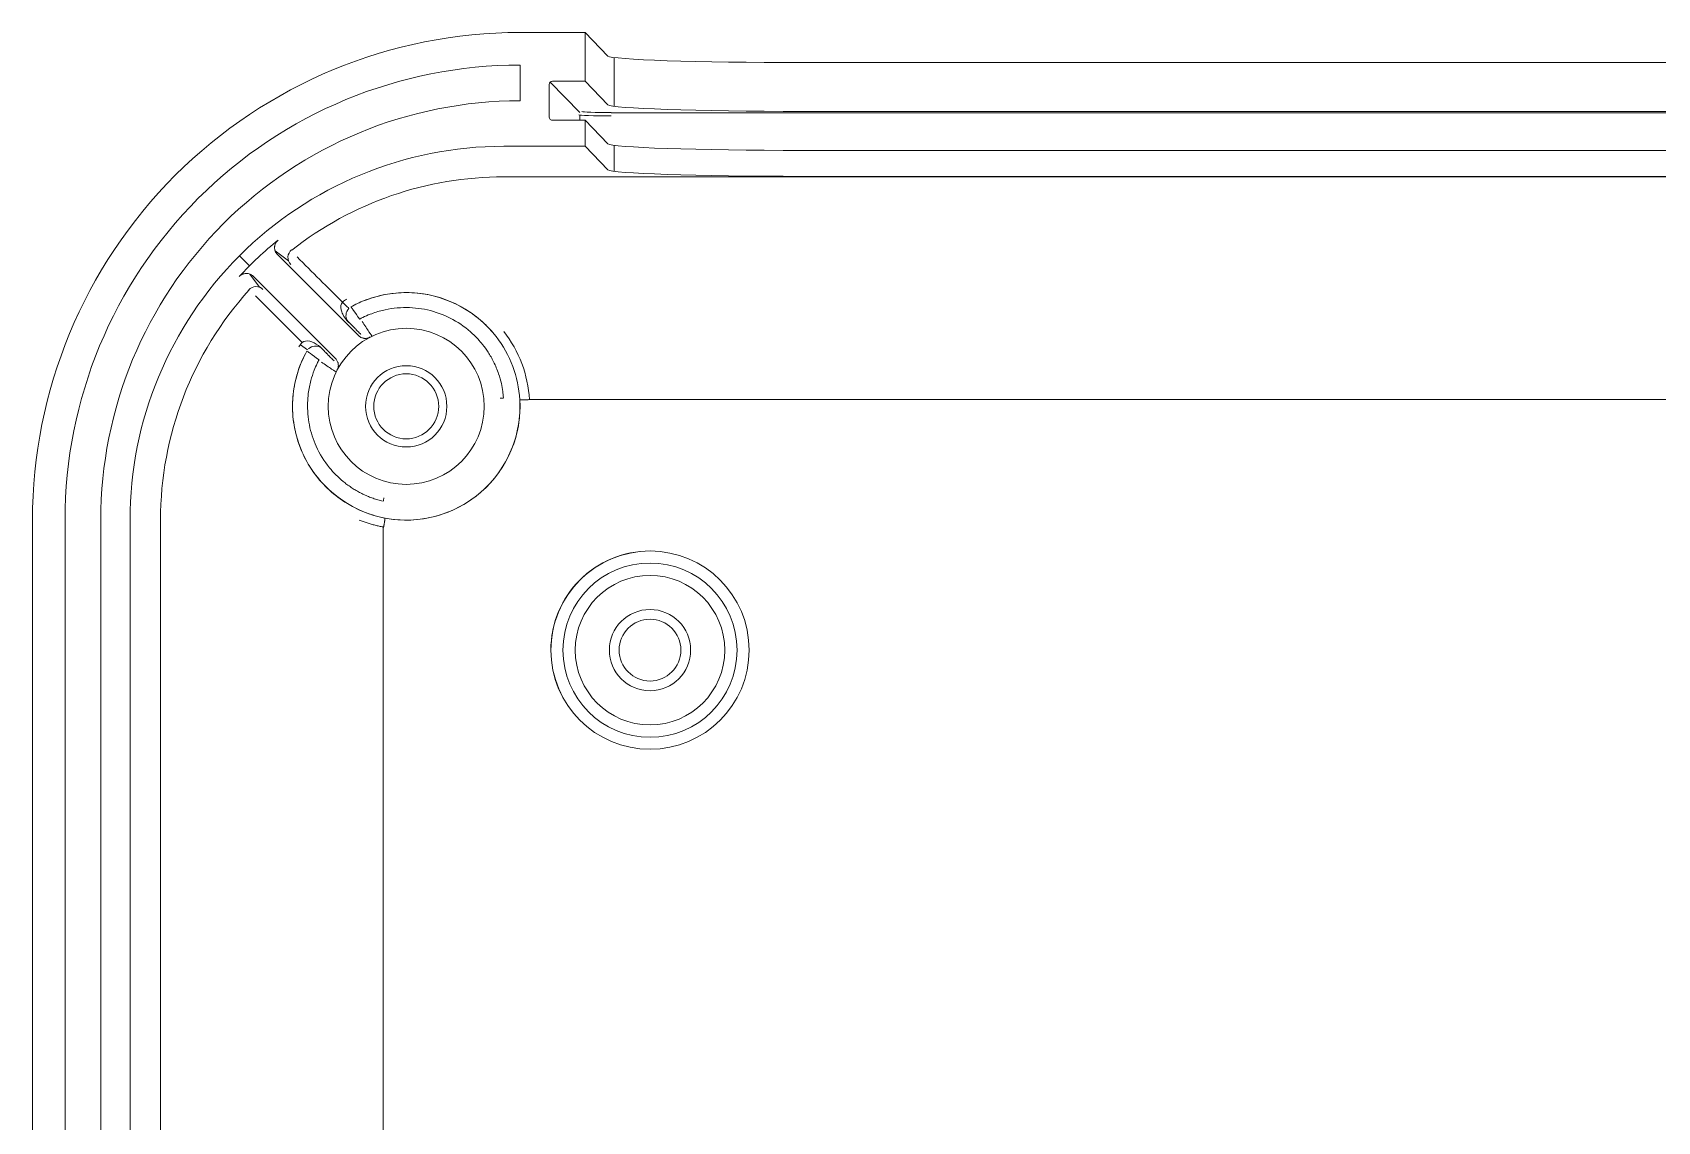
# Model space of a CAD drawing. Header units: millimetres. Extents: x -945 to 945, y -155 to 148.
# Drawn here: x 243 to 293, y 57.5 to 91 of the extents above; entities that cross this region are included whole.
import ezdxf

# ---------------------------------------------------------------- set-up
doc = ezdxf.new("R2010")
doc.units = ezdxf.units.MM
doc.header["$MEASUREMENT"] = 0
doc.layers.add('layer 1', color=7, linetype='Continuous')

msp = doc.modelspace()

# ---------------------------------------------------------------- linework, layer by layer
at = {"layer": 'layer 1', "color": 155, "lineweight": 18}
for points, knots in [([(258.0217, 90.9923), (254.0435, 90.9923), (250.2282, 89.4119), (247.4151, 86.5989), (244.6021, 83.7858), (243.0217, 79.9705), (243.0217, 75.9923)], [0, 0, 0, 0, 0.5, 0.5, 0.5, 1, 1, 1, 1]), ([(258.0217, 89.9923), (254.3087, 89.9923), (250.7477, 88.5173), (248.1222, 85.8918), (245.4967, 83.2663), (244.0217, 79.7053), (244.0217, 75.9923)], [0, 0, 0, 0, 0.5, 0.5, 0.5, 1, 1, 1, 1]), ([(259.0229, 89.4914), (258.9964, 89.4914), (258.9709, 89.4808), (258.9522, 89.4621), (258.9335, 89.4433), (258.9229, 89.4178), (258.923, 89.3913)], [0, 0, 0, 0, 0.5, 0.5, 0.5, 1, 1, 1, 1]), ([(258.0217, 88.8923), (254.6004, 88.8923), (251.3193, 87.5332), (248.9, 85.114), (246.4808, 82.6947), (245.1217, 79.4136), (245.1217, 75.9923)], [0, 0, 0, 0, 0.5, 0.5, 0.5, 1, 1, 1, 1]), ([(258.9242, 88.3907), (258.9242, 88.3642), (258.9348, 88.3387), (258.9536, 88.3199), (258.9723, 88.3012), (258.9978, 88.2906), (259.0243, 88.2906)], [0, 0, 0, 0, 0.5, 0.5, 0.5, 1, 1, 1, 1]), ([(257.5217, 87.4923), (254.4717, 87.4923), (251.5467, 86.2807), (249.39, 84.124), (247.2333, 81.9673), (246.0217, 79.0423), (246.0217, 75.9923)], [0, 0, 0, 0, 0.5, 0.5, 0.5, 1, 1, 1, 1]), ([(250.5821, 84.6087), (250.5656, 84.5954), (250.5509, 84.5805), (250.5378, 84.5643), (250.5312, 84.5561), (250.5251, 84.5476), (250.5194, 84.5388), (250.5137, 84.53), (250.5084, 84.5208), (250.5036, 84.5115), (250.4941, 84.4928), (250.4865, 84.4734), (250.4809, 84.4531), (250.4781, 84.443), (250.4759, 84.4326), (250.4742, 84.4222), (250.4725, 84.4119), (250.4714, 84.4015), (250.4708, 84.3911), (250.4702, 84.3807), (250.4703, 84.3703), (250.4708, 84.3598), (250.4714, 84.3494), (250.4726, 84.3389), (250.4743, 84.3284), (250.4776, 84.3076), (250.4831, 84.2875), (250.4906, 84.2679), (250.4943, 84.2581), (250.4986, 84.2485), (250.5034, 84.2391), (250.5081, 84.2296), (250.5133, 84.2205), (250.519, 84.2117), (250.5303, 84.1942), (250.5433, 84.1778), (250.5583, 84.1628)], [0, 0, 0, 0, 0.0833333, 0.0833333, 0.0833333, 0.1666667, 0.1666667, 0.1666667, 0.25, 0.25, 0.25, 0.3333333, 0.3333333, 0.3333333, 0.4166667, 0.4166667, 0.4166667, 0.5, 0.5, 0.5, 0.5833333, 0.5833333, 0.5833333, 0.6666667, 0.6666667, 0.6666667, 0.75, 0.75, 0.75, 0.8333333, 0.8333333, 0.8333333, 0.9166667, 0.9166667, 0.9166667, 1, 1, 1, 1]), ([(250.9676, 83.8581), (250.9079, 83.9178), (250.8754, 84.0041), (250.8805, 84.0881), (250.8855, 84.1721), (250.9281, 84.2538), (250.9946, 84.3061)], [0, 0, 0, 0, 0.5, 0.5, 0.5, 1, 1, 1, 1]), ([(249.8139, 83.493), (249.7995, 83.5074), (249.7838, 83.52), (249.7671, 83.531), (249.7587, 83.5365), (249.75, 83.5415), (249.7411, 83.5462), (249.7321, 83.5509), (249.7228, 83.5551), (249.7135, 83.5589), (249.6948, 83.5664), (249.6756, 83.572), (249.6558, 83.5758), (249.6459, 83.5776), (249.6358, 83.579), (249.6257, 83.5799), (249.6156, 83.5807), (249.6056, 83.581), (249.5956, 83.5808), (249.5756, 83.5804), (249.5557, 83.578), (249.5359, 83.5734), (249.526, 83.5712), (249.5163, 83.5684), (249.5067, 83.5652), (249.4972, 83.562), (249.4879, 83.5583), (249.4787, 83.5542), (249.4696, 83.5501), (249.4606, 83.5455), (249.4519, 83.5405), (249.4431, 83.5355), (249.4345, 83.53), (249.4263, 83.5241), (249.4099, 83.5124), (249.3947, 83.4991), (249.3809, 83.4842)], [0, 0, 0, 0, 0.0833333, 0.0833333, 0.0833333, 0.1666667, 0.1666667, 0.1666667, 0.25, 0.25, 0.25, 0.3333333, 0.3333333, 0.3333333, 0.4166667, 0.4166667, 0.4166667, 0.5, 0.5, 0.5, 0.5833333, 0.5833333, 0.5833333, 0.6666667, 0.6666667, 0.6666667, 0.75, 0.75, 0.75, 0.8333333, 0.8333333, 0.8333333, 0.9166667, 0.9166667, 0.9166667, 1, 1, 1, 1]), ([(249.6786, 83.078), (249.7329, 83.1381), (249.8128, 83.1746), (249.8935, 83.1767), (249.9743, 83.1788), (250.0559, 83.1464), (250.1132, 83.0891)], [0, 0, 0, 0, 0.5, 0.5, 0.5, 1, 1, 1, 1]), ([(252.8208, 82.5512), (253.4408, 82.8959), (254.1693, 83.0467), (254.8731, 82.9745), (255.8114, 82.8782), (256.7057, 82.3855), (257.2849, 81.6405)], [0, 0, 0, 0, 0.5, 0.5, 0.5, 1, 1, 1, 1]), ([(252.5612, 82.6955), (252.508, 82.6438), (252.4982, 82.5542), (252.5185, 82.4632), (252.5287, 82.4177), (252.5464, 82.3719), (252.5687, 82.3271), (252.6133, 82.2374), (252.6765, 82.1517), (252.7499, 82.0774), (252.7506, 82.0768), (252.7512, 82.0761), (252.7519, 82.0754)], [0, 0, 0, 0, 0.25, 0.25, 0.25, 0.5, 0.5, 0.5, 0.75, 0.75, 0.75, 1, 1, 1, 1]), ([(252.7519, 82.0754), (252.7515, 82.0758), (252.7512, 82.0761), (252.7509, 82.0765), (252.713, 82.1157), (252.6856, 82.1659), (252.6732, 82.2237), (252.6671, 82.2526), (252.6646, 82.2833), (252.6679, 82.3156), (252.6743, 82.3801), (252.7033, 82.4507), (252.7561, 82.5028)], [0, 0, 0, 0, 0.25, 0.25, 0.25, 0.5, 0.5, 0.5, 0.75, 0.75, 0.75, 1, 1, 1, 1]), ([(253.0884, 82.1768), (253.0188, 82.2762), (252.9505, 82.3722), (252.901, 82.4414), (252.8727, 82.481), (252.8506, 82.5117), (252.8372, 82.5305), (252.8272, 82.5446), (252.8221, 82.5519), (252.8223, 82.552)], [0, 0, 0, 0, 0.3333333, 0.3333333, 0.3333333, 0.6666667, 0.6666667, 0.6666667, 1, 1, 1, 1]), ([(253.0884, 82.1768), (253.12, 82.1932), (253.1517, 82.2096), (253.1836, 82.2254), (253.2583, 82.2622), (253.3347, 82.2953), (253.4123, 82.3254), (253.5343, 82.3727), (253.6592, 82.4123), (253.7862, 82.4437), (253.9073, 82.4736), (254.0303, 82.4961), (254.1542, 82.5108), (254.278, 82.5256), (254.4028, 82.5327), (254.5275, 82.532), (254.6521, 82.5313), (254.7767, 82.5227), (254.9002, 82.5066), (255.0239, 82.4905), (255.1465, 82.4668), (255.2673, 82.4356), (255.5081, 82.3733), (255.7416, 82.2808), (255.9601, 82.1613), (256.1784, 82.0419), (256.3817, 81.8954), (256.5636, 81.7264), (256.675, 81.6229), (256.7784, 81.5108), (256.8729, 81.3918), (256.9327, 81.3165), (256.989, 81.2383), (257.0413, 81.1576), (257.1028, 81.0627), (257.1589, 80.9643), (257.2092, 80.8631), (257.2692, 80.7424), (257.3211, 80.6176), (257.3642, 80.49), (257.3973, 80.3923), (257.4252, 80.2929), (257.4482, 80.1924), (257.4666, 80.1119), (257.4818, 80.0308), (257.4928, 79.9491), (257.5011, 79.8877), (257.507, 79.8261), (257.5129, 79.7644)], [0, 0, 0, 0, 0.0625, 0.0625, 0.0625, 0.125, 0.125, 0.125, 0.1875, 0.1875, 0.1875, 0.25, 0.25, 0.25, 0.3125, 0.3125, 0.3125, 0.375, 0.375, 0.375, 0.4375, 0.4375, 0.4375, 0.5, 0.5, 0.5, 0.5625, 0.5625, 0.5625, 0.625, 0.625, 0.625, 0.6875, 0.6875, 0.6875, 0.75, 0.75, 0.75, 0.8125, 0.8125, 0.8125, 0.875, 0.875, 0.875, 0.9375, 0.9375, 0.9375, 1, 1, 1, 1]), ([(252.7558, 82.0776), (252.7559, 82.0777), (252.7586, 82.0751), (252.7638, 82.0701), (252.7706, 82.0634), (252.7818, 82.0524), (252.7962, 82.0383), (252.8212, 82.0135), (252.8558, 81.979), (252.8915, 81.9434)], [0, 0, 0, 0, 0.3333333, 0.3333333, 0.3333333, 0.6666667, 0.6666667, 0.6666667, 1, 1, 1, 1]), ([(253.47, 81.6496), (253.4691, 81.6491), (253.4329, 81.7038), (253.3755, 81.7893), (253.3181, 81.8748), (253.2396, 81.9912), (253.1625, 82.1028)], [0, 0, 0, 0, 0.5, 0.5, 0.5, 1, 1, 1, 1]), ([(251.9385, 81.2621), (251.9379, 81.2627), (251.9372, 81.2634), (251.9365, 81.264), (251.8625, 81.3372), (251.7773, 81.4001), (251.688, 81.4447), (251.6434, 81.467), (251.5978, 81.4847), (251.5524, 81.495), (251.4618, 81.5156), (251.3724, 81.5064), (251.3202, 81.4542)], [0, 0, 0, 0, 0.25, 0.25, 0.25, 0.5, 0.5, 0.5, 0.75, 0.75, 0.75, 1, 1, 1, 1]), ([(256.9217, 79.4923), (256.9217, 80.8178), (255.8472, 81.8923), (254.5217, 81.8923), (253.1962, 81.8923), (252.1217, 80.8178), (252.1217, 79.4923), (252.1217, 78.1668), (253.1962, 77.0923), (254.5217, 77.0923), (255.8472, 77.0923), (256.9217, 78.1668), (256.9217, 79.4923)], [0, 0, 0, 0, 0.25, 0.25, 0.25, 0.5, 0.5, 0.5, 0.75, 0.75, 0.75, 1, 1, 1, 1]), ([(252.9656, 81.8694), (253.0055, 81.8295), (253.0469, 81.7879), (253.0772, 81.7574), (253.1075, 81.7268), (253.1267, 81.7072), (253.1264, 81.7071)], [0, 0, 0, 0, 0.5, 0.5, 0.5, 1, 1, 1, 1]), ([(253.0518, 81.6693), (253.0631, 81.658), (253.0752, 81.6477), (253.088, 81.6385), (253.1008, 81.6292), (253.1143, 81.621), (253.1285, 81.6138), (253.1356, 81.6102), (253.1429, 81.6068), (253.1503, 81.6038), (253.1576, 81.6008), (253.165, 81.5981), (253.1726, 81.5957), (253.1876, 81.5909), (253.203, 81.5873), (253.2187, 81.5849), (253.2266, 81.5837), (253.2345, 81.5829), (253.2425, 81.5823), (253.2504, 81.5818), (253.2584, 81.5816), (253.2663, 81.5817), (253.2821, 81.5818), (253.2978, 81.5832), (253.3135, 81.5858), (253.3213, 81.5871), (253.3292, 81.5887), (253.3369, 81.5906), (253.3447, 81.5926), (253.3523, 81.5948), (253.3598, 81.5973), (253.3749, 81.6023), (253.3895, 81.6085), (253.4037, 81.616)], [0, 0, 0, 0, 0.0909091, 0.0909091, 0.0909091, 0.1818182, 0.1818182, 0.1818182, 0.2727273, 0.2727273, 0.2727273, 0.3636364, 0.3636364, 0.3636364, 0.4545455, 0.4545455, 0.4545455, 0.5454545, 0.5454545, 0.5454545, 0.6363636, 0.6363636, 0.6363636, 0.7272727, 0.7272727, 0.7272727, 0.8181818, 0.8181818, 0.8181818, 0.9090909, 0.9090909, 0.9090909, 1, 1, 1, 1]), ([(253.4378, 81.6336), (253.4209, 81.6266), (253.4074, 81.6214), (253.398, 81.6188), (253.3863, 81.6156), (253.3812, 81.6164), (253.3786, 81.6173), (253.3775, 81.6176), (253.3769, 81.618), (253.3767, 81.6184)], [0, 0, 0, 0, 0.3333333, 0.3333333, 0.3333333, 0.6666667, 0.6666667, 0.6666667, 1, 1, 1, 1]), ([(251.1349, 78.6167), (251.0706, 78.8654), (251.0332, 79.1212), (251.0247, 79.3777), (251.0037, 80.0074), (251.1562, 80.6417), (251.4628, 81.1931)], [0, 0, 0, 0, 0.5, 0.5, 0.5, 1, 1, 1, 1]), ([(251.462, 81.1917), (251.4622, 81.1921), (251.4697, 81.1872), (251.4839, 81.1773), (251.5028, 81.1642), (251.5338, 81.1423), (251.5735, 81.1142), (251.643, 81.065), (251.7393, 80.9968), (251.8389, 80.9273)], [0, 0, 0, 0, 0.3333333, 0.3333333, 0.3333333, 0.6666667, 0.6666667, 0.6666667, 1, 1, 1, 1]), ([(251.5128, 81.2594), (251.565, 81.3116), (251.6353, 81.3401), (251.6995, 81.3462), (251.7316, 81.3493), (251.7622, 81.3468), (251.791, 81.3406), (251.8484, 81.3282), (251.8985, 81.3009), (251.9375, 81.2631), (251.9378, 81.2628), (251.9382, 81.2624), (251.9385, 81.2621)], [0, 0, 0, 0, 0.25, 0.25, 0.25, 0.5, 0.5, 0.5, 0.75, 0.75, 0.75, 1, 1, 1, 1]), ([(252.0708, 81.1223), (252.0351, 81.158), (252.0006, 81.1926), (251.9758, 81.2177), (251.9616, 81.2321), (251.9506, 81.2433), (251.9439, 81.2502), (251.9389, 81.2553), (251.9363, 81.2581), (251.9364, 81.2582)], [0, 0, 0, 0, 0.3333333, 0.3333333, 0.3333333, 0.6666667, 0.6666667, 0.6666667, 1, 1, 1, 1]), ([(252.3069, 80.8876), (252.3067, 80.8873), (252.2872, 80.9064), (252.2567, 80.9367), (252.2261, 80.9669), (252.1847, 81.0083), (252.1448, 81.0481)], [0, 0, 0, 0, 0.5, 0.5, 0.5, 1, 1, 1, 1]), ([(253.7953, 76.5779), (253.7461, 76.5903), (253.6968, 76.6026), (253.6481, 76.6166), (253.5993, 76.6305), (253.551, 76.6461), (253.5031, 76.6628), (253.4552, 76.6794), (253.4077, 76.6973), (253.3606, 76.7163), (253.3136, 76.7353), (253.2671, 76.7556), (253.2211, 76.777), (253.1751, 76.7984), (253.1296, 76.821), (253.0848, 76.8447), (253.0399, 76.8684), (252.9956, 76.8933), (252.952, 76.9192), (252.9083, 76.9452), (252.8653, 76.9722), (252.823, 77.0004), (252.7808, 77.0285), (252.7392, 77.0577), (252.6983, 77.0879), (252.6575, 77.1182), (252.6174, 77.1494), (252.5782, 77.1817), (252.4257, 77.3071), (252.2857, 77.4482), (252.1608, 77.6018), (251.9964, 77.8037), (251.8581, 78.0272), (251.7509, 78.2646), (251.6565, 78.4737), (251.5862, 78.6936), (251.5417, 78.9188), (251.4972, 79.1443), (251.4786, 79.3752), (251.4859, 79.6047), (251.4889, 79.7001), (251.4964, 79.7953), (251.5085, 79.8899), (251.5256, 80.0234), (251.5517, 80.1559), (251.5864, 80.286), (251.6151, 80.3931), (251.6496, 80.4986), (251.6896, 80.6019), (251.7172, 80.6735), (251.7476, 80.7441), (251.7811, 80.8131), (251.7997, 80.8515), (251.8193, 80.8894), (251.8389, 80.9273)], [0, 0, 0, 0, 0.0555556, 0.0555556, 0.0555556, 0.1111111, 0.1111111, 0.1111111, 0.1666667, 0.1666667, 0.1666667, 0.2222222, 0.2222222, 0.2222222, 0.2777778, 0.2777778, 0.2777778, 0.3333333, 0.3333333, 0.3333333, 0.3888889, 0.3888889, 0.3888889, 0.4444444, 0.4444444, 0.4444444, 0.5, 0.5, 0.5, 0.5555556, 0.5555556, 0.5555556, 0.6111111, 0.6111111, 0.6111111, 0.6666667, 0.6666667, 0.6666667, 0.7222222, 0.7222222, 0.7222222, 0.7777778, 0.7777778, 0.7777778, 0.8333333, 0.8333333, 0.8333333, 0.8888889, 0.8888889, 0.8888889, 0.9444444, 0.9444444, 0.9444444, 1, 1, 1, 1]), ([(251.9129, 80.8531), (252.0244, 80.7763), (252.1405, 80.6977), (252.2257, 80.64), (252.3109, 80.5823), (252.3652, 80.5455), (252.3644, 80.544)], [0, 0, 0, 0, 0.5, 0.5, 0.5, 1, 1, 1, 1]), ([(252.398, 80.6103), (252.4055, 80.6245), (252.4117, 80.6391), (252.4167, 80.654), (252.4217, 80.669), (252.4255, 80.6843), (252.4281, 80.7001), (252.4294, 80.7079), (252.4305, 80.7159), (252.4312, 80.7238), (252.4319, 80.7317), (252.4322, 80.7396), (252.4323, 80.7475), (252.4325, 80.7633), (252.4315, 80.7791), (252.4291, 80.7948), (252.428, 80.8027), (252.4265, 80.8106), (252.4247, 80.8183), (252.4229, 80.8261), (252.4208, 80.8337), (252.4184, 80.8413), (252.4136, 80.8563), (252.4076, 80.8709), (252.4004, 80.8851), (252.3933, 80.8992), (252.3849, 80.913), (252.3756, 80.9259), (252.3663, 80.9387), (252.356, 80.9509), (252.3447, 80.9622)], [0, 0, 0, 0, 0.1, 0.1, 0.1, 0.2, 0.2, 0.2, 0.3, 0.3, 0.3, 0.4, 0.4, 0.4, 0.5, 0.5, 0.5, 0.6, 0.6, 0.6, 0.7, 0.7, 0.7, 0.8, 0.8, 0.8, 0.9, 0.9, 0.9, 1, 1, 1, 1]), ([(252.3956, 80.6373), (252.396, 80.6371), (252.3963, 80.6364), (252.3967, 80.6354), (252.3976, 80.6328), (252.3984, 80.6276), (252.3952, 80.616), (252.3926, 80.6066), (252.3873, 80.593), (252.3804, 80.5762)], [0, 0, 0, 0, 0.3333333, 0.3333333, 0.3333333, 0.6666667, 0.6666667, 0.6666667, 1, 1, 1, 1]), ([(255.7717, 79.4923), (255.7717, 80.1826), (255.2121, 80.7423), (254.5217, 80.7423), (253.8314, 80.7423), (253.2717, 80.1826), (253.2717, 79.4923), (253.2717, 78.8019), (253.8314, 78.2423), (254.5217, 78.2423), (255.2121, 78.2423), (255.7717, 78.8019), (255.7717, 79.4923)], [0, 0, 0, 0, 0.25, 0.25, 0.25, 0.5, 0.5, 0.5, 0.75, 0.75, 0.75, 1, 1, 1, 1]), ([(255.5217, 79.4923), (255.5217, 80.0446), (255.074, 80.4923), (254.5217, 80.4923), (253.9694, 80.4923), (253.5217, 80.0446), (253.5217, 79.4923), (253.5217, 78.94), (253.9694, 78.4923), (254.5217, 78.4923), (255.074, 78.4923), (255.5217, 78.94), (255.5217, 79.4923)], [0, 0, 0, 0, 0.25, 0.25, 0.25, 0.5, 0.5, 0.5, 0.75, 0.75, 0.75, 1, 1, 1, 1]), ([(253.8654, 76.0544), (254.925, 75.8521), (256.0186, 76.1497), (256.8296, 76.861), (257.6406, 77.5723), (258.0783, 78.6178), (258.0159, 79.6948)], [0, 0, 0, 0, 0.5, 0.5, 0.5, 1, 1, 1, 1]), ([(258.0158, 79.6948), (258.017, 79.694), (258.0181, 79.6932), (258.0215, 79.6926), (258.0248, 79.692), (258.0301, 79.6915), (258.0368, 79.6911), (258.0432, 79.6907), (258.0509, 79.6904), (258.06, 79.6902), (258.0686, 79.6901), (258.0784, 79.69), (258.0893, 79.6901), (258.0997, 79.6901), (258.1112, 79.6903), (258.1234, 79.6906), (258.1351, 79.6908), (258.1476, 79.6912), (258.1607, 79.6916), (258.1732, 79.6921), (258.1862, 79.6926), (258.1996, 79.6931), (258.2124, 79.6937), (258.2255, 79.6943), (258.2389, 79.6949), (258.2516, 79.6955), (258.2645, 79.6962), (258.2775, 79.6969), (258.2898, 79.6976), (258.3022, 79.6983), (258.3146, 79.699)], [0, 0, 0, 0, 0.1, 0.1, 0.1, 0.2, 0.2, 0.2, 0.3, 0.3, 0.3, 0.4, 0.4, 0.4, 0.5, 0.5, 0.5, 0.6, 0.6, 0.6, 0.7, 0.7, 0.7, 0.8, 0.8, 0.8, 0.9, 0.9, 0.9, 1, 1, 1, 1]), ([(253.8654, 76.0544), (252.9391, 76.2312), (252.0947, 76.8037), (251.582, 77.5953), (251.3794, 77.908), (251.2286, 78.2549), (251.1349, 78.6167)], [0, 0, 0, 0, 0.5, 0.5, 0.5, 1, 1, 1, 1]), ([(253.8654, 76.0544), (253.8659, 76.0533), (253.8665, 76.0522), (253.8667, 76.0491), (253.8668, 76.0462), (253.8666, 76.0413), (253.866, 76.0352), (253.8656, 76.0293), (253.8648, 76.0223), (253.8638, 76.014), (253.8629, 76.0061), (253.8617, 75.9971), (253.8603, 75.9871), (253.859, 75.9776), (253.8575, 75.9672), (253.8558, 75.956), (253.8542, 75.9453), (253.8524, 75.934), (253.8505, 75.9221), (253.8487, 75.9107), (253.8468, 75.8989), (253.8447, 75.8866), (253.8428, 75.8749), (253.8407, 75.8629), (253.8386, 75.8507), (253.8366, 75.8391), (253.8345, 75.8272), (253.8324, 75.8152), (253.8303, 75.8039), (253.8282, 75.7925), (253.8261, 75.7811)], [0, 0, 0, 0, 0.1, 0.1, 0.1, 0.2, 0.2, 0.2, 0.3, 0.3, 0.3, 0.4, 0.4, 0.4, 0.5, 0.5, 0.5, 0.6, 0.6, 0.6, 0.7, 0.7, 0.7, 0.8, 0.8, 0.8, 0.9, 0.9, 0.9, 1, 1, 1, 1]), ([(253.0695, 75.995), (253.1111, 75.9791), (253.1527, 75.9631), (253.1946, 75.9481), (253.2359, 75.9332), (253.2776, 75.9193), (253.3195, 75.9059), (253.3609, 75.8928), (253.4024, 75.8802), (253.4442, 75.8684), (253.4854, 75.8568), (253.5268, 75.8458), (253.5684, 75.8355), (253.6094, 75.8253), (253.6506, 75.8158), (253.692, 75.8071), (253.7329, 75.7985), (253.7739, 75.7908), (253.8149, 75.783)], [0, 0, 0, 0, 0.1666667, 0.1666667, 0.1666667, 0.3333333, 0.3333333, 0.3333333, 0.5, 0.5, 0.5, 0.6666667, 0.6666667, 0.6666667, 0.8333333, 0.8333333, 0.8333333, 1, 1, 1, 1]), ([(253.8149, 75.7586), (253.8149, 75.7614), (253.8155, 75.7648), (253.8165, 75.7675), (253.8176, 75.7704), (253.8195, 75.7737), (253.8215, 75.7762), (253.8229, 75.7779), (253.8244, 75.7795), (253.8261, 75.7811)], [0, 0, 0, 0, 0.3333333, 0.3333333, 0.3333333, 0.6666667, 0.6666667, 0.6666667, 1, 1, 1, 1]), ([(265.0717, 71.9923), (265.0717, 73.6767), (263.7062, 75.0423), (262.0217, 75.0423), (260.3372, 75.0423), (258.9717, 73.6768), (258.9717, 71.9923), (258.9717, 70.3078), (260.3372, 68.9423), (262.0217, 68.9423), (263.7062, 68.9423), (265.0717, 70.3078), (265.0717, 71.9923)], [0, 0, 0, 0, 0.25, 0.25, 0.25, 0.5, 0.5, 0.5, 0.75, 0.75, 0.75, 1, 1, 1, 1]), ([(264.7017, 71.9923), (264.7017, 73.4724), (263.5018, 74.6723), (262.0217, 74.6723), (260.5416, 74.6723), (259.3417, 73.4724), (259.3417, 71.9923), (259.3417, 70.5122), (260.5416, 69.3123), (262.0217, 69.3123), (263.5018, 69.3123), (264.7017, 70.5121), (264.7017, 71.9923)], [0, 0, 0, 0, 0.25, 0.25, 0.25, 0.5, 0.5, 0.5, 0.75, 0.75, 0.75, 1, 1, 1, 1]), ([(264.3217, 71.9923), (264.3217, 73.2625), (263.292, 74.2923), (262.0217, 74.2923), (260.7515, 74.2923), (259.7217, 73.2625), (259.7217, 71.9923), (259.7217, 70.722), (260.7514, 69.6923), (262.0217, 69.6923), (263.292, 69.6923), (264.3217, 70.722), (264.3217, 71.9923)], [0, 0, 0, 0, 0.25, 0.25, 0.25, 0.5, 0.5, 0.5, 0.75, 0.75, 0.75, 1, 1, 1, 1]), ([(263.2717, 71.9923), (263.2717, 72.6826), (262.7121, 73.2423), (262.0217, 73.2423), (261.3314, 73.2423), (260.7717, 72.6826), (260.7717, 71.9923), (260.7717, 71.3019), (261.3314, 70.7423), (262.0217, 70.7423), (262.7121, 70.7423), (263.2717, 71.3019), (263.2717, 71.9923)], [0, 0, 0, 0, 0.25, 0.25, 0.25, 0.5, 0.5, 0.5, 0.75, 0.75, 0.75, 1, 1, 1, 1]), ([(262.9717, 71.9923), (262.9717, 72.5169), (262.5464, 72.9423), (262.0217, 72.9423), (261.497, 72.9423), (261.0717, 72.5169), (261.0717, 71.9923), (261.0717, 71.4676), (261.497, 71.0423), (262.0217, 71.0423), (262.5464, 71.0423), (262.9717, 71.4676), (262.9717, 71.9923)], [0, 0, 0, 0, 0.25, 0.25, 0.25, 0.5, 0.5, 0.5, 0.75, 0.75, 0.75, 1, 1, 1, 1])]:
    msp.add_open_spline(points, degree=3, knots=knots, dxfattribs=at)
for points in [[(260.0217, 90.9923), (260.0217, 90.9923), (258.0217, 90.9923), (258.0217, 90.9923)], [(260.0217, 89.4914), (260.0217, 89.4914), (260.0217, 90.9923), (260.0217, 90.9923)], [(260.0217, 90.9923), (260.0217, 90.9923), (260.7249, 90.2693), (260.7249, 90.2693)], [(260.7249, 90.2693), (260.8346, 90.1564), (263.487, 90.0669), (266.7214, 90.0669)], [(266.7214, 90.0669), (266.7214, 90.0669), (319.322, 90.0669), (319.322, 90.0669)], [(258.0217, 89.9923), (258.0217, 89.9923), (258.0217, 88.8923), (258.0217, 88.8923)], [(258.9242, 88.3907), (258.9242, 88.3907), (258.923, 89.3913), (258.923, 89.3913)], [(259.0229, 89.4914), (259.0229, 89.4914), (260.0217, 89.4914), (260.0217, 89.4914)], [(260.0217, 89.4914), (260.0217, 89.4914), (260.7249, 88.7684), (260.7249, 88.7684)], [(259.929, 88.5597), (259.9454, 88.5428), (260.3433, 88.5294), (260.8284, 88.5294)], [(260.7249, 88.7684), (260.8346, 88.6555), (263.487, 88.566), (266.7214, 88.566)], [(266.7214, 88.566), (266.7214, 88.566), (319.322, 88.566), (319.322, 88.566)], [(260.0217, 88.2906), (260.0217, 88.2906), (259.0243, 88.2906), (259.0243, 88.2906)], [(259.829, 88.4597), (259.8473, 88.4409), (260.2894, 88.426), (260.8284, 88.426)], [(260.7249, 87.5676), (260.7249, 87.5676), (260.0217, 88.2906), (260.0217, 88.2906)], [(260.0217, 87.4923), (260.0217, 87.4923), (260.0217, 88.2906), (260.0217, 88.2906)], [(260.7249, 87.5676), (260.8346, 87.4548), (263.487, 87.3652), (266.7214, 87.3652)], [(257.5217, 87.4923), (257.5217, 87.4923), (260.0217, 87.4923), (260.0217, 87.4923)], [(260.7249, 86.7693), (260.7249, 86.7693), (260.0217, 87.4923), (260.0217, 87.4923)], [(319.322, 87.3652), (319.322, 87.3652), (266.7214, 87.3652), (266.7214, 87.3652)], [(260.7249, 86.7693), (260.8346, 86.6564), (263.487, 86.5669), (266.7214, 86.5669)], [(319.322, 86.5669), (319.322, 86.5669), (266.7214, 86.5669), (266.7214, 86.5669)], [(250.5821, 84.6087), (250.1543, 84.2642), (249.7528, 83.8883), (249.3809, 83.4842)], [(250.5583, 84.1628), (250.5583, 84.1628), (253.0518, 81.6693), (253.0518, 81.6693)], [(252.5612, 82.6955), (252.0953, 83.1606), (251.6294, 83.6257), (251.1636, 84.0908)], [(252.3447, 80.9622), (252.3447, 80.9622), (249.8139, 83.493), (249.8139, 83.493)], [(249.8816, 82.8945), (250.3612, 82.4144), (250.8407, 81.9343), (251.3202, 81.4542)], [(252.6902, 82.7921), (252.6431, 82.7659), (252.5996, 82.7333), (252.5612, 82.6955)], [(252.7561, 82.5028), (252.7547, 82.5016), (252.665, 82.5903), (252.5612, 82.6955)], [(252.8223, 82.552), (252.8218, 82.5517), (252.8213, 82.5515), (252.8208, 82.5512)], [(257.2849, 81.6405), (257.7166, 81.0852), (257.9751, 80.397), (258.0158, 79.6948)], [(258.3146, 79.699), (258.2677, 80.4627), (257.9913, 81.1945), (257.5217, 81.7985)], [(251.3202, 81.4542), (251.281, 81.415), (251.2474, 81.3704), (251.2205, 81.322)], [(251.4628, 81.1931), (251.4625, 81.1926), (251.4622, 81.1922), (251.462, 81.1917)], [(258.3161, 79.699), (258.3156, 79.699), (258.3151, 79.699), (258.3146, 79.699)], [(258.3161, 79.699), (258.3161, 79.699), (327.7273, 79.699), (327.7273, 79.699)], [(243.0217, 75.9923), (243.0217, 75.9923), (243.0217, 38.9923), (243.0217, 38.9923)], [(244.0217, 38.9923), (244.0217, 38.9923), (244.0217, 75.9923), (244.0217, 75.9923)], [(245.1217, 75.9923), (245.1217, 75.9923), (245.1217, 38.9923), (245.1217, 38.9923)], [(246.0217, 38.9923), (246.0217, 38.9923), (246.0217, 75.9923), (246.0217, 75.9923)], [(253.826, 75.7807), (253.8223, 75.7814), (253.8186, 75.782), (253.8149, 75.7827)], [(253.8149, 39.226), (253.8149, 39.226), (253.8149, 75.7586), (253.8149, 75.7586)]]:
    msp.add_open_spline(points, degree=3, dxfattribs=at)
at = {"layer": 'layer 1', "color": 155, "lineweight": 13}
for points in [[(260.9217, 88.7218), (260.9217, 88.7218), (260.9217, 90.2227), (260.9217, 90.2227)], [(258.0217, 88.8923), (258.0217, 88.8923), (258.0217, 89.9923), (258.0217, 89.9923)], [(259.8579, 88.53), (259.8579, 88.53), (258.9518, 89.4616), (258.9518, 89.4616)], [(260.8284, 88.5259), (260.8284, 88.5259), (325.215, 88.5259), (325.215, 88.5259)], [(259.8618, 88.4519), (259.8618, 88.4519), (259.8618, 88.2906), (259.8618, 88.2906)], [(260.9217, 86.7227), (260.9217, 86.7227), (260.9217, 87.5211), (260.9217, 87.5211)], [(257.5217, 86.5529), (255.1568, 86.5529), (252.8604, 85.7591), (251.0003, 84.2988)], [(257.5217, 86.5529), (257.5217, 86.5529), (328.5217, 86.5529), (328.5217, 86.5529)], [(249.6986, 83.8153), (249.6986, 83.8153), (249.39, 84.124), (249.39, 84.124)], [(250.8977, 83.9696), (250.8977, 83.9696), (250.4882, 84.274), (250.4882, 84.274)], [(249.7068, 83.5616), (249.7068, 83.5616), (250.0056, 83.1577), (250.0056, 83.1577)], [(249.6854, 83.0718), (247.9319, 81.1308), (246.9611, 78.6081), (246.9611, 75.9923)], [(252.9649, 81.8722), (252.9649, 81.8722), (252.8908, 81.9463), (252.8908, 81.9463)], [(251.4859, 81.2286), (251.4859, 81.2286), (251.264, 81.3892), (251.264, 81.3892)], [(252.0679, 81.1229), (252.0679, 81.1229), (252.142, 81.0488), (252.142, 81.0488)], [(257.5129, 79.7427), (257.4793, 79.7426), (257.4458, 79.7421), (257.4122, 79.7411)], [(253.8337, 76.6739), (253.8276, 76.6408), (253.822, 76.6077), (253.8168, 76.5745)], [(246.9611, 38.9923), (246.9611, 38.9923), (246.9611, 75.9923), (246.9611, 75.9923)]]:
    msp.add_open_spline(points, degree=3, dxfattribs=at)
for points, knots in [([(257.2197, 81.7217), (257.1295, 81.8308), (257.0324, 81.9349), (256.9301, 82.0319), (256.77, 82.1837), (256.5971, 82.3192), (256.4111, 82.4385), (256.2252, 82.5577), (256.0255, 82.6604), (255.821, 82.7422), (255.6166, 82.8239), (255.4054, 82.8862), (255.1873, 82.9284), (254.9692, 82.9707), (254.7473, 82.9919), (254.5272, 82.9923), (254.3071, 82.9926), (254.0863, 82.9722), (253.8673, 82.9306), (253.6484, 82.8889), (253.4366, 82.8271), (253.2318, 82.7459), (253.0916, 82.6903), (252.9538, 82.625), (252.8209, 82.5512)], [0, 0, 0, 0, 0.125, 0.125, 0.125, 0.25, 0.25, 0.25, 0.375, 0.375, 0.375, 0.5, 0.5, 0.5, 0.625, 0.625, 0.625, 0.75, 0.75, 0.75, 0.875, 0.875, 0.875, 1, 1, 1, 1]), ([(251.4119, 81.0982), (251.3843, 81.0448), (251.3581, 80.9908), (251.3334, 80.9361), (251.2386, 80.7267), (251.1653, 80.5104), (251.1132, 80.2874), (251.0612, 80.0644), (251.0308, 79.833), (251.0235, 79.6045), (251.0162, 79.376), (251.0311, 79.1481), (251.0686, 78.921), (251.1062, 78.6939), (251.1664, 78.4706), (251.2468, 78.2573), (251.3273, 78.0439), (251.429, 77.8375), (251.551, 77.6417), (251.6729, 77.4459), (251.813, 77.2637), (251.9713, 77.0954), (252.1295, 76.927), (252.3016, 76.777), (252.4869, 76.6445), (252.6723, 76.5121), (252.8732, 76.3963), (253.082, 76.3021), (253.2908, 76.2079), (253.5064, 76.135), (253.7288, 76.0833), (253.7556, 76.077), (253.7826, 76.0711), (253.8096, 76.0655)], [0, 0, 0, 0, 0.0909091, 0.0909091, 0.0909091, 0.1818182, 0.1818182, 0.1818182, 0.2727273, 0.2727273, 0.2727273, 0.3636364, 0.3636364, 0.3636364, 0.4545455, 0.4545455, 0.4545455, 0.5454545, 0.5454545, 0.5454545, 0.6363636, 0.6363636, 0.6363636, 0.7272727, 0.7272727, 0.7272727, 0.8181818, 0.8181818, 0.8181818, 0.9090909, 0.9090909, 0.9090909, 1, 1, 1, 1]), ([(253.7244, 76.0843), (254.8105, 75.8302), (255.9526, 76.109), (256.7995, 76.8349), (257.6463, 77.5608), (258.0965, 78.6468), (258.0115, 79.7589)], [0, 0, 0, 0, 0.5, 0.5, 0.5, 1, 1, 1, 1]), ([(253.8655, 76.0543), (254.9251, 75.8521), (256.0187, 76.1497), (256.8296, 76.861), (257.6406, 77.5723), (258.0782, 78.6178), (258.0159, 79.6946)], [0, 0, 0, 0, 0.5, 0.5, 0.5, 1, 1, 1, 1]), ([(262.0217, 75.0423), (261.2128, 75.0423), (260.4369, 74.7209), (259.8649, 74.1488), (259.2929, 73.5768), (258.9716, 72.8009), (258.9717, 71.992)], [0, 0, 0, 0, 0.5, 0.5, 0.5, 1, 1, 1, 1]), ([(258.9717, 71.992), (258.9719, 70.3075), (260.3375, 68.9422), (262.0219, 68.9423), (263.7063, 68.9424), (265.0718, 70.3079), (265.0717, 71.9924), (265.0717, 73.6768), (263.7062, 75.0423), (262.0217, 75.0423)], [0, 0, 0, 0, 0.3333333, 0.3333333, 0.3333333, 0.6666667, 0.6666667, 0.6666667, 1, 1, 1, 1])]:
    msp.add_open_spline(points, degree=3, knots=knots, dxfattribs=at)

doc.saveas('drawing.dxf')
